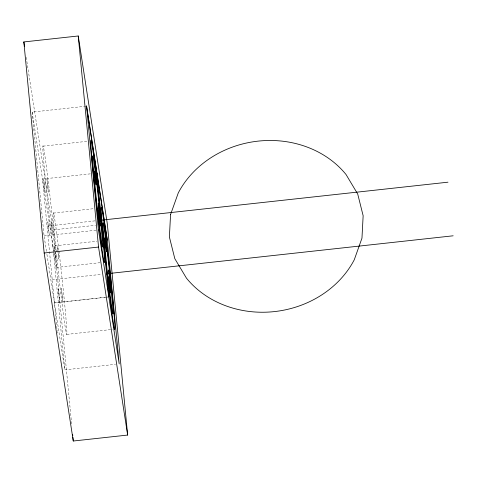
<?xml version="1.0" encoding="UTF-8"?>
<svg xmlns="http://www.w3.org/2000/svg" width="477" height="477" viewBox="0 0 477 477"><rect width="100%" height="100%" fill="white"/><g stroke="black" fill="none" stroke-linecap="round" stroke-linejoin="round"><path stroke-width="0.36" stroke-dasharray="2.38 1.79" d="M46.466 251.385L44.075 235.924L32.156 112.095L85.8 106.216M42.954 146.165L87.983 141.228M90.296 173.861L42.519 179.036L57.139 330.907M53.317 213.106L93.915 208.658M47.05 226.122L95.12 220.851M26.235 57.365L52.953 229.944L95.579 225.275M44.075 235.924L97.719 230.045M32.156 112.095L52.893 246.043L96.986 241.207M56.447 267.46L99.997 262.684M52.214 279.731L101.762 274.305M54.438 302.865L108.822 296.909L54.45 302.925M66.81 334.401L112.578 329.386M46.925 254.33L64.812 369.866L115.517 364.315M53.746 252.709L55.034 261.462A61.163 1.479 83.7 0 0 54.616 240.348A61.163 1.479 83.7 0 0 45.649 160.91L44.367 152.157A61.163 1.479 83.7 0 0 44.206 166.938L45.446 180.175A61.163 1.479 83.7 0 0 53.49 250.83M57.92 250.312L57.323 246.245L58.737 259.041L58.17 252.47M54.783 251.17L54.128 246.597L54.467 250.991M54.694 253.174L55.535 259.393L54.968 252.822M52.953 229.944L54.95 250.681M55.022 251.421L71.771 425.466M52.893 246.043L64.812 369.866M57.21 331.652L57.353 333.131M58.951 250.974A61.163 1.479 83.7 0 1 65.945 318.207A61.163 1.479 83.7 0 1 65.397 328.409L64.115 319.65A61.163 1.479 83.7 0 1 56.358 252.685M56.286 251.969A61.163 1.479 83.7 0 1 55.809 247.122L54.569 233.879A61.163 1.479 83.7 0 1 54.73 219.098L56.012 227.857A61.163 1.479 83.7 0 1 58.862 250.24M43.765 179.656L45.172 192.452L43.765 179.656M46.961 179.304L48.374 192.1L46.961 179.304M47.825 221.871L49.238 234.666L47.825 221.871M51.027 221.519L52.434 234.314L51.027 221.519M58.188 288.812L59.601 301.607L58.188 288.812M61.39 288.46L62.797 301.255L61.39 288.46"/><path stroke-width="0.72" d="M23.85 41.94L78.234 35.984L107.337 223.987L127.651 435.06L73.273 441.016L44.164 253.013L23.85 41.94L24.53 46.347M101.041 220.201L447.992 182.184M44.164 253.013L98.548 247.056L127.651 435.06M106.198 273.816L453.15 235.799M86.54 106.138L107.271 240.08M98.459 229.968L119.19 363.909L107.236 239.687L86.51 105.805L98.465 230.021M113.192 312.53A46.448 1.127 83.7 0 1 107.033 269.553L103.127 228.942A46.448 1.127 83.7 0 1 109.018 267.001L113.21 312.685M96.903 173.079L108.828 296.968M102.829 245.589A46.448 1.127 83.7 0 1 96.67 202.612L92.759 162.001A46.448 1.127 83.7 0 1 98.656 200.06L102.847 245.738M78.234 35.984L98.548 247.056M72.629 434.35L72.772 435.835M72.915 437.314L73.273 441.016M98.274 203.166L100.337 221.25L98.274 203.166M108.637 270.107L110.7 288.191L108.637 270.107M170.563 214.555L169.389 236.974L174.815 258.671L186.471 278.169A97.487 85.592 -8.8 0 0 354.268 259.78L361.965 238.166L363.146 215.747L357.72 194.05L346.063 174.552A97.487 85.592 -8.8 0 0 178.267 192.941L170.563 214.555M95.734 180.604L94.249 171.01L96.139 184.826L95.734 180.604M106.097 247.545L104.612 237.951L106.502 251.767L106.097 247.545M99.771 221.781L97.904 209.755L100.176 226.003L99.771 221.781M110.133 288.728L108.267 276.696L110.539 292.95L110.133 288.728M103.998 222.598L102.716 213.839A61.163 1.479 83.7 0 0 103.133 234.958A61.163 1.479 83.7 0 0 112.095 314.391L113.377 323.15A61.163 1.479 83.7 0 0 112.96 302.03A61.163 1.479 83.7 0 0 103.998 222.598M93.635 155.651L92.353 146.898A61.163 1.479 83.7 0 0 92.765 168.011A61.163 1.479 83.7 0 0 101.732 247.45L103.014 256.203A61.163 1.479 83.7 0 0 102.597 235.089A61.163 1.479 83.7 0 0 93.635 155.651"/></g></svg>
